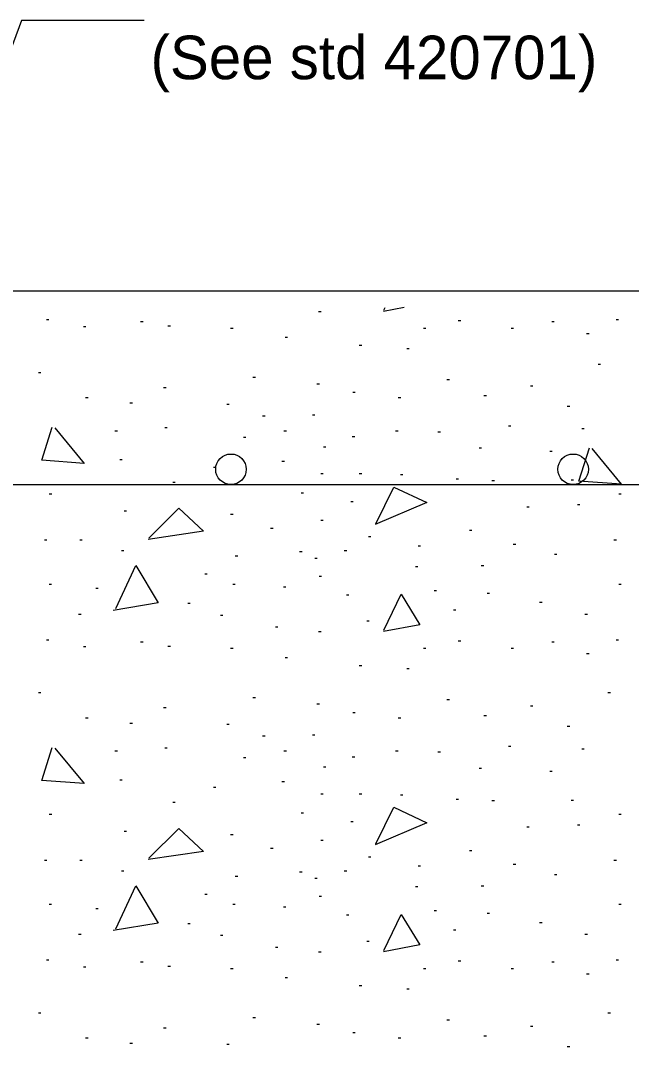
# Model space of a CAD drawing. Extents: x 0 to 2.83, y 0 to 1.83.
# Drawn here: x 1.8318 to 1.9954, y 1.1979 to 1.4728 of the extents above; entities that cross this region are included whole.
import ezdxf

# ---------------------------------------------------------------- set-up
doc = ezdxf.new("R2010")
doc.units = 0
doc.layers.add('RD_Pr_Roadway_Notes', color=7, linetype='Continuous')
doc.layers.add('SH_General_Details', color=7, linetype='Continuous')

msp = doc.modelspace()

# ---------------------------------------------------------------- linework, layer by layer
at = {"layer": 'RD_Pr_Roadway_Notes'}
for p, q in [((1.83201, 1.47282), (1.78618, 1.34957)), ((1.86484, 1.47282), (1.83201, 1.47282))]:
    msp.add_line(p, q, dxfattribs=at)
at = {"layer": 'SH_General_Details'}
for p, q in [((1.06319, 1.4004), (2.10101, 1.4004)), ((1.91161, 1.39486), (1.91228, 1.39486)), ((1.83871, 1.39271), (1.83938, 1.39271)), ((1.86394, 1.39213), (1.8646, 1.39213)), ((1.94902, 1.39242), (1.94968, 1.39242)), ((1.9741, 1.39213), (1.97476, 1.39213)), ((1.99129, 1.39271), (1.99196, 1.39271)), ((1.8486, 1.39084), (1.84927, 1.39084)), ((1.87124, 1.39099), (1.87191, 1.39099)), ((1.88801, 1.39041), (1.88868, 1.39041)), ((1.9397, 1.39041), (1.94037, 1.39041)), ((1.9632, 1.39041), (1.96387, 1.39041)), ((1.98341, 1.38898), (1.98408, 1.38898)), ((1.90263, 1.38798), (1.9033, 1.38798)), ((1.9225, 1.38583), (1.92317, 1.38583)), ((1.93526, 1.38497), (1.93592, 1.38497)), ((1.98647, 1.38075), (1.98714, 1.38075)), ((1.83656, 1.37852), (1.83723, 1.37852)), ((1.89403, 1.37723), (1.8947, 1.37723)), ((1.91118, 1.37551), (1.91185, 1.37551)), ((1.94601, 1.37666), (1.94667, 1.37666)), ((1.96836, 1.37494), (1.96903, 1.37494)), ((1.8701, 1.37451), (1.87076, 1.37451)), ((1.92078, 1.37322), (1.92145, 1.37322)), ((1.95589, 1.37236), (1.95656, 1.37236)), ((1.84917, 1.37178), (1.84984, 1.37178)), ((1.86107, 1.37035), (1.86174, 1.37035)), ((1.88701, 1.37006), (1.88768, 1.37006)), ((1.93296, 1.37178), (1.93363, 1.37178)), ((1.97825, 1.36949), (1.97892, 1.36949)), ((1.89661, 1.36691), (1.89728, 1.36691)), ((1.90994, 1.3672), (1.91061, 1.3672)), ((1.87038, 1.36376), (1.87105, 1.36376)), ((1.96249, 1.36419), (1.96315, 1.36419)), ((1.85706, 1.3629), (1.85772, 1.3629)), ((1.89145, 1.36118), (1.89212, 1.36118)), ((1.90234, 1.3629), (1.90301, 1.3629)), ((1.92064, 1.36132), (1.92131, 1.36132)), ((1.93225, 1.3629), (1.93291, 1.3629)), ((1.94357, 1.36261), (1.94424, 1.36261)), ((1.98212, 1.36347), (1.98279, 1.36347)), ((1.9129, 1.3586), (1.91357, 1.3586)), ((1.9546, 1.35831), (1.95527, 1.35831)), ((1.97352, 1.35745), (1.97419, 1.35745)), ((1.85835, 1.35516), (1.85901, 1.35516)), ((1.88343, 1.35315), (1.88409, 1.35315)), ((1.90177, 1.35473), (1.90244, 1.35473)), ((1.91218, 1.35143), (1.91285, 1.35143)), ((1.9225, 1.35143), (1.92317, 1.35143)), ((1.93354, 1.35115), (1.9342, 1.35115)), ((1.94844, 1.35), (1.94911, 1.35)), ((1.06319, 1.34848), (2.10101, 1.34848)), ((1.87253, 1.34914), (1.8732, 1.34914)), ((1.95804, 1.34957), (1.95871, 1.34957)), ((1.97925, 1.34971), (1.97992, 1.34971)), ((1.83943, 1.34599), (1.8401, 1.34599)), ((1.90693, 1.34627), (1.9076, 1.34627)), ((1.99201, 1.34599), (1.99268, 1.34599)), ((1.92021, 1.34398), (1.92088, 1.34398)), ((1.96736, 1.34255), (1.96803, 1.34255)), ((1.98097, 1.34312), (1.98164, 1.34312)), ((1.85949, 1.3414), (1.86016, 1.3414)), ((1.88801, 1.34054), (1.88868, 1.34054)), ((1.91218, 1.33896), (1.91285, 1.33896)), ((1.89876, 1.33681), (1.89943, 1.33681)), ((1.95202, 1.33624), (1.95269, 1.33624)), ((1.83814, 1.33366), (1.83881, 1.33366)), ((1.8476, 1.33366), (1.84826, 1.33366)), ((1.92494, 1.33452), (1.92561, 1.33452)), ((1.99072, 1.33366), (1.99139, 1.33366)), ((1.85878, 1.3308), (1.85944, 1.3308)), ((1.91849, 1.3308), (1.91916, 1.3308)), ((1.93827, 1.33209), (1.93893, 1.33209)), ((1.96378, 1.33252), (1.96444, 1.33252)), ((1.8893, 1.32936), (1.88997, 1.32936)), ((1.9065, 1.33051), (1.90717, 1.33051)), ((1.91061, 1.32879), (1.91127, 1.32879)), ((1.97481, 1.32979), (1.97548, 1.32979)), ((1.93755, 1.32655), (1.93822, 1.32655)), ((1.95518, 1.32678), (1.95584, 1.32678)), ((1.88113, 1.32454), (1.8818, 1.32454)), ((1.91175, 1.32397), (1.91242, 1.32397)), ((1.83943, 1.32182), (1.84009, 1.32182)), ((1.8519, 1.32067), (1.85256, 1.32067)), ((1.88859, 1.32182), (1.88925, 1.32182)), ((1.9022, 1.3211), (1.90287, 1.3211)), ((1.94257, 1.3201), (1.94323, 1.3201)), ((1.99201, 1.32182), (1.99267, 1.32182)), ((1.91906, 1.31895), (1.91973, 1.31895)), ((1.95675, 1.31938), (1.95742, 1.31938)), ((1.9708, 1.31695), (1.97147, 1.31695)), ((1.87655, 1.31666), (1.87721, 1.31666)), ((1.94773, 1.31494), (1.94839, 1.31494)), ((1.84731, 1.31379), (1.84798, 1.31379)), ((1.88529, 1.31351), (1.88596, 1.31351)), ((1.92451, 1.31193), (1.92517, 1.31193)), ((1.98298, 1.31379), (1.98365, 1.31379)), ((1.90005, 1.31035), (1.90072, 1.31035)), ((1.91161, 1.30906), (1.91228, 1.30906)), ((1.83871, 1.30691), (1.83938, 1.30691)), ((1.86394, 1.30634), (1.8646, 1.30634)), ((1.94902, 1.30663), (1.94968, 1.30663)), ((1.9741, 1.30634), (1.97476, 1.30634)), ((1.99129, 1.30691), (1.99196, 1.30691)), ((1.8486, 1.30505), (1.84927, 1.30505)), ((1.87124, 1.30519), (1.87191, 1.30519)), ((1.88801, 1.30462), (1.88868, 1.30462)), ((1.9397, 1.30462), (1.94037, 1.30462)), ((1.9632, 1.30462), (1.96387, 1.30462)), ((1.98341, 1.30319), (1.98408, 1.30319)), ((1.90263, 1.30218), (1.9033, 1.30218)), ((1.9225, 1.30003), (1.92317, 1.30003)), ((1.93526, 1.29917), (1.93592, 1.29917)), ((1.83656, 1.29273), (1.83723, 1.29273)), ((1.98914, 1.29273), (1.98981, 1.29273)), ((1.89403, 1.29144), (1.8947, 1.29144)), ((1.91118, 1.28972), (1.91185, 1.28972)), ((1.94601, 1.29086), (1.94667, 1.29086)), ((1.8701, 1.28871), (1.87076, 1.28871)), ((1.92078, 1.28742), (1.92145, 1.28742)), ((1.96836, 1.28914), (1.96903, 1.28914)), ((1.84917, 1.28599), (1.84984, 1.28599)), ((1.86107, 1.28456), (1.86174, 1.28456)), ((1.88701, 1.28427), (1.88768, 1.28427)), ((1.93296, 1.28599), (1.93363, 1.28599)), ((1.95589, 1.28656), (1.95656, 1.28656)), ((1.90994, 1.2814), (1.91061, 1.2814)), ((1.97825, 1.2837), (1.97892, 1.2837)), ((1.89661, 1.28112), (1.89728, 1.28112)), ((1.96249, 1.27839), (1.96315, 1.27839)), ((1.85706, 1.2771), (1.85772, 1.2771)), ((1.87038, 1.27796), (1.87105, 1.27796)), ((1.90234, 1.2771), (1.90301, 1.2771)), ((1.93225, 1.2771), (1.93291, 1.2771)), ((1.94357, 1.27682), (1.94424, 1.27682)), ((1.98212, 1.27768), (1.98279, 1.27768)), ((1.89145, 1.27538), (1.89212, 1.27538)), ((1.92064, 1.27553), (1.92131, 1.27553)), ((1.9129, 1.2728), (1.91357, 1.2728)), ((1.9546, 1.27252), (1.95527, 1.27252)), ((1.97352, 1.27166), (1.97419, 1.27166)), ((1.85835, 1.26937), (1.85901, 1.26937)), ((1.90177, 1.26894), (1.90244, 1.26894)), ((1.88343, 1.26736), (1.88409, 1.26736)), ((1.91218, 1.26564), (1.91285, 1.26564)), ((1.9225, 1.26564), (1.92317, 1.26564)), ((1.93354, 1.26535), (1.9342, 1.26535)), ((1.87253, 1.26335), (1.8732, 1.26335)), ((1.94844, 1.26421), (1.94911, 1.26421)), ((1.95804, 1.26378), (1.95871, 1.26378)), ((1.97925, 1.26392), (1.97992, 1.26392)), ((1.83943, 1.26019), (1.8401, 1.26019)), ((1.90693, 1.26048), (1.9076, 1.26048)), ((1.99201, 1.26019), (1.99268, 1.26019)), ((1.92021, 1.25819), (1.92088, 1.25819)), ((1.96736, 1.25675), (1.96803, 1.25675)), ((1.98097, 1.25733), (1.98164, 1.25733)), ((1.85949, 1.25561), (1.86016, 1.25561)), ((1.88801, 1.25475), (1.88868, 1.25475)), ((1.89876, 1.25102), (1.89943, 1.25102)), ((1.91218, 1.25317), (1.91285, 1.25317)), ((1.92494, 1.24873), (1.92561, 1.24873)), ((1.95202, 1.25045), (1.95269, 1.25045)), ((1.83814, 1.24787), (1.83881, 1.24787)), ((1.8476, 1.24787), (1.84826, 1.24787)), ((1.93827, 1.24629), (1.93893, 1.24629)), ((1.96378, 1.24672), (1.96444, 1.24672)), ((1.99072, 1.24787), (1.99139, 1.24787)), ((1.85878, 1.245), (1.85944, 1.245)), ((1.8893, 1.24357), (1.88997, 1.24357)), ((1.9065, 1.24472), (1.90717, 1.24472)), ((1.91061, 1.243), (1.91127, 1.243)), ((1.91849, 1.245), (1.91916, 1.245)), ((1.97481, 1.244), (1.97548, 1.244)), ((1.93755, 1.24075), (1.93822, 1.24075)), ((1.95518, 1.24099), (1.95584, 1.24099)), ((1.88113, 1.23875), (1.8818, 1.23875)), ((1.91175, 1.23817), (1.91242, 1.23817)), ((1.83943, 1.23602), (1.84009, 1.23602)), ((1.8519, 1.23488), (1.85256, 1.23488)), ((1.88859, 1.23602), (1.88925, 1.23602)), ((1.9022, 1.23531), (1.90287, 1.23531)), ((1.99201, 1.23602), (1.99267, 1.23602)), ((1.91906, 1.23316), (1.91973, 1.23316)), ((1.94257, 1.2343), (1.94323, 1.2343)), ((1.95675, 1.23359), (1.95742, 1.23359)), ((1.87655, 1.23087), (1.87721, 1.23087)), ((1.94773, 1.22915), (1.94839, 1.22915)), ((1.9708, 1.23115), (1.97147, 1.23115)), ((1.84731, 1.228), (1.84798, 1.228)), ((1.88529, 1.22771), (1.88596, 1.22771)), ((1.92451, 1.22614), (1.92517, 1.22614)), ((1.98298, 1.228), (1.98365, 1.228)), ((1.90005, 1.22456), (1.90072, 1.22456)), ((1.83871, 1.22112), (1.83938, 1.22112)), ((1.91161, 1.22327), (1.91228, 1.22327)), ((1.94902, 1.22083), (1.94968, 1.22083)), ((1.99129, 1.22112), (1.99196, 1.22112)), ((1.8486, 1.21926), (1.84927, 1.21926)), ((1.86394, 1.22055), (1.8646, 1.22055)), ((1.87124, 1.2194), (1.87191, 1.2194)), ((1.88801, 1.21883), (1.88868, 1.21883)), ((1.9397, 1.21883), (1.94037, 1.21883)), ((1.9632, 1.21883), (1.96387, 1.21883)), ((1.9741, 1.22055), (1.97476, 1.22055)), ((1.90263, 1.21639), (1.9033, 1.21639)), ((1.98341, 1.21739), (1.98408, 1.21739)), ((1.9225, 1.21424), (1.92317, 1.21424)), ((1.93526, 1.21338), (1.93592, 1.21338)), ((1.83656, 1.20693), (1.83723, 1.20693)), ((1.98914, 1.20693), (1.98981, 1.20693)), ((1.89403, 1.20564), (1.8947, 1.20564)), ((1.94601, 1.20507), (1.94667, 1.20507)), ((1.8701, 1.20292), (1.87076, 1.20292)), ((1.91118, 1.20392), (1.91185, 1.20392)), ((1.92078, 1.20163), (1.92145, 1.20163)), ((1.96836, 1.20335), (1.96903, 1.20335)), ((1.84917, 1.2002), (1.84984, 1.2002)), ((1.86107, 1.19876), (1.86174, 1.19876)), ((1.93296, 1.2002), (1.93363, 1.2002)), ((1.95589, 1.20077), (1.95656, 1.20077)), ((1.88701, 1.19848), (1.88768, 1.19848)), ((1.97825, 1.1979), (1.97892, 1.1979))]:
    msp.add_line(p, q, dxfattribs=at)
for points in [[(1.93454, 1.39592), (1.92899, 1.39487)], [(1.92908, 1.39522), (1.92942, 1.39593)], [(1.84092, 1.36367), (1.84877, 1.35416), (1.83742, 1.35499), (1.84026, 1.36384)], [(1.98483, 1.35811), (1.99267, 1.34859), (1.98132, 1.34943), (1.98416, 1.35828)], [(1.92691, 1.33797), (1.93175, 1.34782), (1.9406, 1.34364), (1.9268, 1.33776)], [(1.86613, 1.33413), (1.87414, 1.34214), (1.88082, 1.33597), (1.86598, 1.33379)], [(1.85728, 1.31527), (1.86262, 1.32678), (1.86863, 1.31677), (1.85661, 1.31476)], [(1.92908, 1.30942), (1.93375, 1.3191), (1.93876, 1.31093), (1.92899, 1.30908)], [(1.84092, 1.27788), (1.84877, 1.26836), (1.83742, 1.2692), (1.84026, 1.27805)], [(1.92691, 1.25217), (1.93175, 1.26202), (1.9406, 1.25785), (1.9268, 1.25197)], [(1.86613, 1.24834), (1.87414, 1.25635), (1.88082, 1.25017), (1.86598, 1.248)], [(1.85728, 1.22947), (1.86262, 1.24099), (1.86863, 1.23097), (1.85661, 1.22897)], [(1.92908, 1.22363), (1.93375, 1.23331), (1.93876, 1.22513), (1.92899, 1.22329)]]:
    msp.add_lwpolyline(points, dxfattribs=at)
for centre in [(1.88813, 1.35257), (1.9798, 1.35257)]:
    msp.add_circle(centre, 0.00409, dxfattribs=at)

# ---------------------------------------------------------------- texts
at = {"layer": 'RD_Pr_Roadway_Notes'}
msp.add_text('(See std 420701)', height=0.0116667, dxfattribs=at).set_placement((1.86659, 1.4571))

doc.saveas('drawing.dxf')
